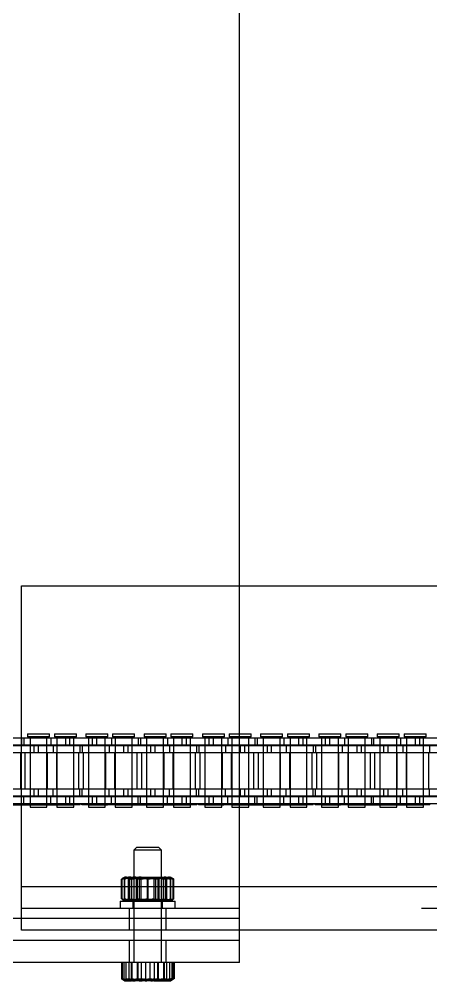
# Model space of a CAD drawing. Header units: metres. Extents: x 0 to 21025, y 0 to 14850.
# Drawn here: x 5540 to 5629.7, y 9035.6 to 9245 of the extents above; entities that cross this region are included whole.
import ezdxf

# ---------------------------------------------------------------- set-up
doc = ezdxf.new("R2010")
doc.units = ezdxf.units.M
doc.header["$LTSCALE"] = 25
doc.linetypes.add('HIDDEN2', pattern=[4.7625, 3.175, -1.5875])
doc.layers.add('SL4', color=4, linetype='Continuous')
doc.layers.add('ST1', color=7, linetype='HIDDEN2')

msp = doc.modelspace()

# ---------------------------------------------------------------- linework, layer by layer
at = {"layer": 'SL4'}
for p, q in [((5588.014, 9121.619), (5588.014, 9261.149)), ((5540.514, 9056.144), (5540.514, 9121.619)), ((5540.514, 9121.619), (6330.271, 9121.619)), ((5535.514, 9088.541), (5540.552, 9088.541)), ((5535.514, 9087.021), (5540.552, 9087.021)), ((5535.514, 9086.869), (5540.514, 9086.869)), ((5535.514, 9085.349), (5540.514, 9085.349)), ((5535.514, 9077.419), (5540.514, 9077.419)), ((5535.514, 9075.899), (5540.514, 9075.899)), ((5535.514, 9075.747), (5540.552, 9075.747)), ((5535.514, 9074.227), (5540.552, 9074.227)), ((5537.377, 9073.894), (5540.514, 9073.894)), ((5540.514, 9046.619), (5540.514, 9056.144)), ((5540.514, 9056.144), (6330.277, 9056.144)), ((5540.514, 9049.146), (5535.514, 9049.146)), ((6490.517, 9046.619), (5540.514, 9046.619)), ((5565.014, 9046.619), (5565.014, 9044.384)), ((5571.014, 9044.384), (5571.014, 9046.619)), ((5588.014, 9044.384), (5588.014, 9046.619)), ((5588.014, 9044.384), (5488.014, 9044.384)), ((5588.014, 9039.621), (5588.014, 9044.384)), ((5588.014, 9039.621), (5488.014, 9039.621)), ((5562.277, 9039.621), (5562.277, 9036.068)), ((5562.3, 9039.621), (5562.3, 9036.068)), ((5562.45, 9039.621), (5562.45, 9036.068)), ((5566.565, 9039.621), (5566.565, 9036.068)), ((5572.13, 9039.621), (5572.13, 9036.068)), ((5573.579, 9039.621), (5573.579, 9036.068)), ((5573.728, 9039.621), (5573.728, 9036.068)), ((5573.751, 9039.621), (5573.751, 9036.068)), ((5562.45, 9036.068), (5562.849, 9035.821)), ((5562.595, 9035.863), (5562.804, 9035.743)), ((5566.565, 9036.068), (5564.507, 9035.621)), ((5573.579, 9036.068), (5572.854, 9035.621)), ((5562.804, 9035.743), (5563.014, 9035.621)), ((5563.014, 9035.621), (5564.507, 9035.621)), ((5569.347, 9035.621), (5564.507, 9035.621)), ((5569.347, 9035.621), (5572.854, 9035.621)), ((5572.854, 9035.621), (5573.014, 9035.621)), ((5573.014, 9035.621), (5573.225, 9035.743))]:
    msp.add_line(p, q, dxfattribs=at)
for points, knots in [([(5564.507, 9035.621), (5564.459, 9035.622), (5563.764, 9035.628), (5563.083, 9035.856), (5562.45, 9036.068)], [0, 0, 0, 0, 0.07020058, 1, 1, 1, 1]), ([(5569.347, 9035.621), (5569.129, 9035.626), (5568.188, 9035.647), (5567.27, 9035.885), (5566.565, 9036.068)], [0, 0, 0, 0, 0.2318493, 1, 1, 1, 1]), ([(5572.13, 9036.068), (5571.938, 9036.012), (5571.033, 9035.749), (5570.091, 9035.677), (5569.347, 9035.621)], [0, 0, 0, 0, 0.2110008, 1, 1, 1, 1]), ([(5572.854, 9035.621), (5572.837, 9035.622), (5572.592, 9035.628), (5572.353, 9035.856), (5572.13, 9036.068)], [0, 0, 0, 0, 0.0702006, 1, 1, 1, 1])]:
    msp.add_open_spline(points, degree=3, knots=knots, dxfattribs=at)
at = {"layer": 'ST1'}
for p, q in [((5588.014, 9049.146), (5588.014, 9121.619)), ((5540.552, 9088.541), (5540.552, 9087.021)), ((5540.552, 9088.541), (5546.902, 9088.541)), ((5541.054, 9088.541), (5541.054, 9087.021)), ((5541.83, 9089.384), (5546.627, 9089.384)), ((5541.83, 9089.384), (5541.83, 9088.725)), ((5546.627, 9088.725), (5541.83, 9088.725)), ((5542.384, 9088.725), (5542.384, 9074.227)), ((5542.384, 9088.541), (5542.384, 9087.021)), ((5546.074, 9074.227), (5546.074, 9088.725)), ((5546.074, 9087.021), (5546.074, 9088.541)), ((5546.627, 9088.725), (5546.627, 9089.384)), ((5546.902, 9088.541), (5546.902, 9087.021)), ((5546.902, 9088.541), (5555.997, 9088.541)), ((5547.678, 9089.384), (5552.475, 9089.384)), ((5547.678, 9089.384), (5547.678, 9088.725)), ((5552.475, 9088.725), (5547.678, 9088.725)), ((5548.232, 9088.725), (5548.232, 9074.227)), ((5548.232, 9088.541), (5548.232, 9087.021)), ((5550.149, 9087.021), (5550.149, 9088.541)), ((5551.009, 9088.541), (5551.009, 9087.021)), ((5551.922, 9074.227), (5551.922, 9088.725)), ((5551.922, 9087.021), (5551.922, 9088.541)), ((5552.475, 9088.725), (5552.475, 9089.384)), ((5554.53, 9089.384), (5559.327, 9089.384)), ((5554.53, 9089.384), (5554.53, 9088.725)), ((5559.327, 9088.725), (5554.53, 9088.725)), ((5555.084, 9088.725), (5555.084, 9074.227)), ((5555.084, 9088.541), (5555.084, 9087.021)), ((5555.997, 9088.541), (5556.857, 9088.541)), ((5555.997, 9087.021), (5555.997, 9088.541)), ((5556.857, 9088.541), (5565.952, 9088.541)), ((5556.857, 9088.541), (5556.857, 9087.021)), ((5558.774, 9074.227), (5558.774, 9088.725)), ((5558.774, 9087.021), (5558.774, 9088.541)), ((5559.327, 9088.725), (5559.327, 9089.384)), ((5560.104, 9088.541), (5560.104, 9087.021)), ((5560.378, 9089.384), (5565.175, 9089.384)), ((5560.378, 9089.384), (5560.378, 9088.725)), ((5565.175, 9088.725), (5560.378, 9088.725)), ((5560.932, 9088.725), (5560.932, 9074.227)), ((5560.932, 9088.541), (5560.932, 9087.021)), ((5564.622, 9074.227), (5564.622, 9088.725)), ((5564.622, 9087.021), (5564.622, 9088.541)), ((5565.175, 9088.725), (5565.175, 9089.384)), ((5565.952, 9088.541), (5565.952, 9087.021)), ((5565.952, 9088.541), (5572.302, 9088.541)), ((5566.454, 9088.541), (5566.454, 9087.021)), ((5567.23, 9089.384), (5572.027, 9089.384)), ((5567.23, 9089.384), (5567.23, 9088.725)), ((5572.027, 9088.725), (5567.23, 9088.725)), ((5567.784, 9088.725), (5567.784, 9074.227)), ((5567.784, 9088.541), (5567.784, 9087.021)), ((5571.474, 9074.227), (5571.474, 9088.725)), ((5571.474, 9087.021), (5571.474, 9088.541)), ((5572.027, 9088.725), (5572.027, 9089.384)), ((5572.302, 9088.541), (5572.302, 9087.021)), ((5572.302, 9088.541), (5581.397, 9088.541)), ((5573.078, 9089.384), (5577.875, 9089.384)), ((5573.078, 9089.384), (5573.078, 9088.725)), ((5577.875, 9088.725), (5573.078, 9088.725)), ((5573.632, 9088.725), (5573.632, 9074.227)), ((5573.632, 9088.541), (5573.632, 9087.021)), ((5575.549, 9087.021), (5575.549, 9088.541)), ((5576.409, 9088.541), (5576.409, 9087.021)), ((5577.322, 9074.227), (5577.322, 9088.725)), ((5577.322, 9087.021), (5577.322, 9088.541)), ((5577.875, 9088.725), (5577.875, 9089.384)), ((5579.93, 9089.384), (5584.727, 9089.384)), ((5579.93, 9089.384), (5579.93, 9088.725)), ((5584.727, 9088.725), (5579.93, 9088.725)), ((5580.484, 9088.725), (5580.484, 9074.227)), ((5580.484, 9088.541), (5580.484, 9087.021)), ((5581.397, 9088.541), (5582.257, 9088.541)), ((5581.397, 9087.021), (5581.397, 9088.541)), ((5582.257, 9088.541), (5591.352, 9088.541)), ((5582.257, 9088.541), (5582.257, 9087.021)), ((5584.174, 9074.227), (5584.174, 9088.725)), ((5584.174, 9087.021), (5584.174, 9088.541)), ((5584.727, 9088.725), (5584.727, 9089.384)), ((5585.504, 9088.541), (5585.504, 9087.021)), ((5585.778, 9089.384), (5590.575, 9089.384)), ((5585.778, 9089.384), (5585.778, 9088.725)), ((5590.575, 9088.725), (5585.778, 9088.725)), ((5586.332, 9088.725), (5586.332, 9074.227)), ((5586.332, 9088.541), (5586.332, 9087.021)), ((5590.022, 9074.227), (5590.022, 9088.725)), ((5590.022, 9087.021), (5590.022, 9088.541)), ((5590.575, 9088.725), (5590.575, 9089.384)), ((5591.352, 9088.541), (5591.352, 9087.021)), ((5591.352, 9088.541), (5597.702, 9088.541)), ((5591.854, 9088.541), (5591.854, 9087.021)), ((5592.63, 9089.384), (5597.427, 9089.384)), ((5592.63, 9089.384), (5592.63, 9088.725)), ((5597.427, 9088.725), (5592.63, 9088.725)), ((5593.184, 9088.725), (5593.184, 9074.227)), ((5593.184, 9088.541), (5593.184, 9087.021)), ((5596.874, 9074.227), (5596.874, 9088.725)), ((5596.874, 9087.021), (5596.874, 9088.541)), ((5597.427, 9088.725), (5597.427, 9089.384)), ((5597.702, 9088.541), (5597.702, 9087.021)), ((5597.702, 9088.541), (5606.797, 9088.541)), ((5598.478, 9089.384), (5603.275, 9089.384)), ((5598.478, 9089.384), (5598.478, 9088.725)), ((5603.275, 9088.725), (5598.478, 9088.725)), ((5599.032, 9088.725), (5599.032, 9074.227)), ((5599.032, 9088.541), (5599.032, 9087.021)), ((5600.949, 9087.021), (5600.949, 9088.541)), ((5601.809, 9088.541), (5601.809, 9087.021)), ((5602.722, 9074.227), (5602.722, 9088.725)), ((5602.722, 9087.021), (5602.722, 9088.541)), ((5603.275, 9088.725), (5603.275, 9089.384)), ((5605.33, 9089.384), (5610.127, 9089.384)), ((5605.33, 9089.384), (5605.33, 9088.725)), ((5610.127, 9088.725), (5605.33, 9088.725)), ((5605.884, 9088.725), (5605.884, 9074.227)), ((5605.884, 9088.541), (5605.884, 9087.021)), ((5606.797, 9088.541), (5607.657, 9088.541)), ((5606.797, 9087.021), (5606.797, 9088.541)), ((5607.657, 9088.541), (5616.752, 9088.541)), ((5607.657, 9088.541), (5607.657, 9087.021)), ((5609.574, 9074.227), (5609.574, 9088.725)), ((5609.574, 9087.021), (5609.574, 9088.541)), ((5610.127, 9088.725), (5610.127, 9089.384)), ((5610.904, 9088.541), (5610.904, 9087.021)), ((5611.178, 9089.384), (5615.975, 9089.384)), ((5611.178, 9089.384), (5611.178, 9088.725)), ((5615.975, 9088.725), (5611.178, 9088.725)), ((5611.732, 9088.725), (5611.732, 9074.227)), ((5611.732, 9088.541), (5611.732, 9087.021)), ((5615.422, 9074.227), (5615.422, 9088.725)), ((5615.422, 9087.021), (5615.422, 9088.541)), ((5615.975, 9088.725), (5615.975, 9089.384)), ((5616.752, 9088.541), (5616.752, 9087.021)), ((5616.752, 9088.541), (5623.102, 9088.541)), ((5617.254, 9088.541), (5617.254, 9087.021)), ((5618.03, 9089.384), (5622.827, 9089.384)), ((5618.03, 9089.384), (5618.03, 9088.725)), ((5622.827, 9088.725), (5618.03, 9088.725)), ((5618.584, 9088.725), (5618.584, 9074.227)), ((5618.584, 9088.541), (5618.584, 9087.021)), ((5622.274, 9074.227), (5622.274, 9088.725)), ((5622.274, 9087.021), (5622.274, 9088.541)), ((5622.827, 9088.725), (5622.827, 9089.384)), ((5623.102, 9088.541), (5623.102, 9087.021)), ((5623.102, 9088.541), (5632.197, 9088.541)), ((5623.878, 9089.384), (5628.675, 9089.384)), ((5623.878, 9089.384), (5623.878, 9088.725)), ((5628.675, 9088.725), (5623.878, 9088.725)), ((5624.432, 9088.725), (5624.432, 9074.227)), ((5624.432, 9088.541), (5624.432, 9087.021)), ((5626.349, 9087.021), (5626.349, 9088.541)), ((5627.209, 9088.541), (5627.209, 9087.021)), ((5628.122, 9074.227), (5628.122, 9088.725)), ((5628.122, 9087.021), (5628.122, 9088.541)), ((5628.675, 9088.725), (5628.675, 9089.384)), ((5540.514, 9086.869), (5543.297, 9086.869)), ((5540.552, 9087.021), (5546.902, 9087.021)), ((5542.384, 9086.869), (5542.384, 9085.349)), ((5543.297, 9086.869), (5544.157, 9086.869)), ((5543.297, 9085.349), (5543.297, 9086.869)), ((5544.157, 9086.869), (5553.252, 9086.869)), ((5544.157, 9086.869), (5544.157, 9085.349)), ((5546.074, 9085.349), (5546.074, 9086.869)), ((5546.902, 9087.021), (5555.997, 9087.021)), ((5547.404, 9086.869), (5547.404, 9085.349)), ((5548.232, 9086.869), (5548.232, 9085.349)), ((5551.922, 9085.349), (5551.922, 9086.869)), ((5553.252, 9086.869), (5553.252, 9085.349)), ((5553.252, 9086.869), (5559.602, 9086.869)), ((5553.754, 9086.869), (5553.754, 9085.349)), ((5555.084, 9086.869), (5555.084, 9085.349)), ((5555.997, 9087.021), (5556.857, 9087.021)), ((5556.857, 9087.021), (5565.952, 9087.021)), ((5558.774, 9085.349), (5558.774, 9086.869)), ((5559.602, 9086.869), (5559.602, 9085.349)), ((5559.602, 9086.869), (5568.697, 9086.869)), ((5560.932, 9086.869), (5560.932, 9085.349)), ((5562.849, 9085.349), (5562.849, 9086.869)), ((5563.709, 9086.869), (5563.709, 9085.349)), ((5564.622, 9085.349), (5564.622, 9086.869)), ((5565.952, 9087.021), (5572.302, 9087.021)), ((5567.784, 9086.869), (5567.784, 9085.349)), ((5568.697, 9086.869), (5569.557, 9086.869)), ((5568.697, 9085.349), (5568.697, 9086.869)), ((5569.557, 9086.869), (5578.652, 9086.869)), ((5569.557, 9086.869), (5569.557, 9085.349)), ((5571.474, 9085.349), (5571.474, 9086.869)), ((5572.302, 9087.021), (5581.397, 9087.021)), ((5572.804, 9086.869), (5572.804, 9085.349)), ((5573.632, 9086.869), (5573.632, 9085.349)), ((5577.322, 9085.349), (5577.322, 9086.869)), ((5578.652, 9086.869), (5578.652, 9085.349)), ((5578.652, 9086.869), (5585.002, 9086.869)), ((5579.154, 9086.869), (5579.154, 9085.349)), ((5580.484, 9086.869), (5580.484, 9085.349)), ((5581.397, 9087.021), (5582.257, 9087.021)), ((5582.257, 9087.021), (5591.352, 9087.021)), ((5584.174, 9085.349), (5584.174, 9086.869)), ((5585.002, 9086.869), (5585.002, 9085.349)), ((5585.002, 9086.869), (5594.097, 9086.869)), ((5586.332, 9086.869), (5586.332, 9085.349)), ((5588.249, 9085.349), (5588.249, 9086.869)), ((5589.109, 9086.869), (5589.109, 9085.349)), ((5590.022, 9085.349), (5590.022, 9086.869)), ((5591.352, 9087.021), (5597.702, 9087.021)), ((5593.184, 9086.869), (5593.184, 9085.349)), ((5594.097, 9086.869), (5594.957, 9086.869)), ((5594.097, 9085.349), (5594.097, 9086.869)), ((5594.957, 9086.869), (5604.052, 9086.869)), ((5594.957, 9086.869), (5594.957, 9085.349)), ((5596.874, 9085.349), (5596.874, 9086.869)), ((5597.702, 9087.021), (5606.797, 9087.021)), ((5598.204, 9086.869), (5598.204, 9085.349)), ((5599.032, 9086.869), (5599.032, 9085.349)), ((5602.722, 9085.349), (5602.722, 9086.869)), ((5604.052, 9086.869), (5604.052, 9085.349)), ((5604.052, 9086.869), (5610.402, 9086.869)), ((5604.554, 9086.869), (5604.554, 9085.349)), ((5605.884, 9086.869), (5605.884, 9085.349)), ((5606.797, 9087.021), (5607.657, 9087.021)), ((5607.657, 9087.021), (5616.752, 9087.021)), ((5609.574, 9085.349), (5609.574, 9086.869)), ((5610.402, 9086.869), (5610.402, 9085.349)), ((5610.402, 9086.869), (5619.497, 9086.869)), ((5611.732, 9086.869), (5611.732, 9085.349)), ((5613.649, 9085.349), (5613.649, 9086.869)), ((5614.509, 9086.869), (5614.509, 9085.349)), ((5615.422, 9085.349), (5615.422, 9086.869)), ((5616.752, 9087.021), (5623.102, 9087.021)), ((5618.584, 9086.869), (5618.584, 9085.349)), ((5619.497, 9086.869), (5620.357, 9086.869)), ((5619.497, 9085.349), (5619.497, 9086.869)), ((5620.357, 9086.869), (5629.452, 9086.869)), ((5620.357, 9086.869), (5620.357, 9085.349)), ((5622.274, 9085.349), (5622.274, 9086.869)), ((5623.102, 9087.021), (5632.197, 9087.021)), ((5623.604, 9086.869), (5623.604, 9085.349)), ((5624.432, 9086.869), (5624.432, 9085.349)), ((5628.122, 9085.349), (5628.122, 9086.869)), ((5629.452, 9086.869), (5629.452, 9085.349)), ((5629.452, 9086.869), (5635.802, 9086.869)), ((5540.269, 9085.349), (5540.269, 9077.419)), ((5540.514, 9085.349), (5543.297, 9085.349)), ((5541.337, 9077.419), (5541.337, 9085.349)), ((5542.384, 9085.349), (5542.384, 9077.419)), ((5543.297, 9085.349), (5544.157, 9085.349)), ((5544.157, 9085.349), (5553.252, 9085.349)), ((5546.074, 9077.419), (5546.074, 9085.349)), ((5546.117, 9085.349), (5546.117, 9077.419)), ((5548.189, 9077.419), (5548.189, 9085.349)), ((5548.232, 9085.349), (5548.232, 9077.419)), ((5551.922, 9077.419), (5551.922, 9085.349)), ((5552.969, 9085.349), (5552.969, 9077.419)), ((5553.252, 9085.349), (5559.602, 9085.349)), ((5554.037, 9077.419), (5554.037, 9085.349)), ((5555.084, 9085.349), (5555.084, 9077.419)), ((5558.774, 9077.419), (5558.774, 9085.349)), ((5558.817, 9085.349), (5558.817, 9077.419)), ((5559.602, 9085.349), (5568.697, 9085.349)), ((5560.889, 9077.419), (5560.889, 9085.349)), ((5560.932, 9085.349), (5560.932, 9077.419)), ((5564.622, 9077.419), (5564.622, 9085.349)), ((5565.669, 9085.349), (5565.669, 9077.419)), ((5566.737, 9077.419), (5566.737, 9085.349)), ((5567.784, 9085.349), (5567.784, 9077.419)), ((5568.697, 9085.349), (5569.557, 9085.349)), ((5569.557, 9085.349), (5578.652, 9085.349)), ((5571.474, 9077.419), (5571.474, 9085.349)), ((5571.517, 9085.349), (5571.517, 9077.419)), ((5573.589, 9077.419), (5573.589, 9085.349)), ((5573.632, 9085.349), (5573.632, 9077.419)), ((5577.322, 9077.419), (5577.322, 9085.349)), ((5578.369, 9085.349), (5578.369, 9077.419)), ((5578.652, 9085.349), (5585.002, 9085.349)), ((5579.437, 9077.419), (5579.437, 9085.349)), ((5580.484, 9085.349), (5580.484, 9077.419)), ((5584.174, 9077.419), (5584.174, 9085.349)), ((5584.217, 9085.349), (5584.217, 9077.419)), ((5585.002, 9085.349), (5594.097, 9085.349)), ((5586.289, 9077.419), (5586.289, 9085.349)), ((5586.332, 9085.349), (5586.332, 9077.419)), ((5590.022, 9077.419), (5590.022, 9085.349)), ((5591.069, 9085.349), (5591.069, 9077.419)), ((5592.137, 9077.419), (5592.137, 9085.349)), ((5593.184, 9085.349), (5593.184, 9077.419)), ((5594.097, 9085.349), (5594.957, 9085.349)), ((5594.957, 9085.349), (5604.052, 9085.349)), ((5596.874, 9077.419), (5596.874, 9085.349)), ((5596.917, 9085.349), (5596.917, 9077.419)), ((5598.989, 9077.419), (5598.989, 9085.349)), ((5599.032, 9085.349), (5599.032, 9077.419)), ((5602.722, 9077.419), (5602.722, 9085.349)), ((5603.769, 9085.349), (5603.769, 9077.419)), ((5604.052, 9085.349), (5610.402, 9085.349)), ((5604.837, 9077.419), (5604.837, 9085.349)), ((5605.884, 9085.349), (5605.884, 9077.419)), ((5609.574, 9077.419), (5609.574, 9085.349)), ((5609.617, 9085.349), (5609.617, 9077.419)), ((5610.402, 9085.349), (5619.497, 9085.349)), ((5611.689, 9077.419), (5611.689, 9085.349)), ((5611.732, 9085.349), (5611.732, 9077.419)), ((5615.422, 9077.419), (5615.422, 9085.349)), ((5616.469, 9085.349), (5616.469, 9077.419)), ((5617.537, 9077.419), (5617.537, 9085.349)), ((5618.584, 9085.349), (5618.584, 9077.419)), ((5619.497, 9085.349), (5620.357, 9085.349)), ((5620.357, 9085.349), (5629.452, 9085.349)), ((5622.274, 9077.419), (5622.274, 9085.349)), ((5622.317, 9085.349), (5622.317, 9077.419)), ((5624.389, 9077.419), (5624.389, 9085.349)), ((5624.432, 9085.349), (5624.432, 9077.419)), ((5628.122, 9077.419), (5628.122, 9085.349)), ((5629.169, 9085.349), (5629.169, 9077.419)), ((5629.452, 9085.349), (5635.802, 9085.349)), ((5540.514, 9077.419), (5543.297, 9077.419)), ((5540.514, 9075.899), (5543.297, 9075.899)), ((5540.552, 9074.227), (5540.552, 9075.747)), ((5540.552, 9075.747), (5546.902, 9075.747)), ((5541.054, 9074.227), (5541.054, 9075.747)), ((5542.384, 9077.419), (5542.384, 9075.899)), ((5542.384, 9075.747), (5542.384, 9074.227)), ((5543.297, 9077.419), (5544.157, 9077.419)), ((5543.297, 9075.899), (5543.297, 9077.419)), ((5543.297, 9075.899), (5544.157, 9075.899)), ((5544.157, 9077.419), (5553.252, 9077.419)), ((5544.157, 9077.419), (5544.157, 9075.899)), ((5544.157, 9075.899), (5553.252, 9075.899)), ((5546.074, 9075.899), (5546.074, 9077.419)), ((5546.074, 9073.894), (5546.074, 9075.747)), ((5546.902, 9074.227), (5546.902, 9075.747)), ((5546.902, 9075.747), (5555.997, 9075.747)), ((5547.404, 9075.899), (5547.404, 9077.419)), ((5548.232, 9077.419), (5548.232, 9075.899)), ((5548.232, 9075.747), (5548.232, 9074.227)), ((5550.149, 9074.227), (5550.149, 9075.747)), ((5551.009, 9075.747), (5551.009, 9074.227)), ((5551.922, 9075.899), (5551.922, 9077.419)), ((5551.922, 9074.227), (5551.922, 9075.747)), ((5553.252, 9075.899), (5553.252, 9077.419)), ((5553.252, 9077.419), (5559.602, 9077.419)), ((5553.252, 9075.899), (5559.602, 9075.899)), ((5553.754, 9075.899), (5553.754, 9077.419)), ((5555.084, 9077.419), (5555.084, 9075.899)), ((5555.084, 9075.747), (5555.084, 9074.227)), ((5555.997, 9075.747), (5556.857, 9075.747)), ((5555.997, 9074.227), (5555.997, 9075.747)), ((5556.857, 9075.747), (5565.952, 9075.747)), ((5556.857, 9075.747), (5556.857, 9074.227)), ((5558.774, 9075.899), (5558.774, 9077.419)), ((5558.774, 9074.227), (5558.774, 9075.747)), ((5559.602, 9075.899), (5559.602, 9077.419)), ((5559.602, 9077.419), (5568.697, 9077.419)), ((5559.602, 9075.899), (5568.697, 9075.899)), ((5560.104, 9074.227), (5560.104, 9075.747)), ((5560.932, 9077.419), (5560.932, 9075.899)), ((5560.932, 9075.747), (5560.932, 9073.894)), ((5562.849, 9075.899), (5562.849, 9077.419)), ((5563.709, 9077.419), (5563.709, 9075.899)), ((5564.622, 9075.899), (5564.622, 9077.419)), ((5564.622, 9074.227), (5564.622, 9075.747)), ((5565.952, 9074.227), (5565.952, 9075.747)), ((5565.952, 9075.747), (5572.302, 9075.747)), ((5566.454, 9074.227), (5566.454, 9075.747)), ((5567.784, 9077.419), (5567.784, 9075.899)), ((5567.784, 9075.747), (5567.784, 9074.227)), ((5568.697, 9077.419), (5569.557, 9077.419)), ((5568.697, 9075.899), (5568.697, 9077.419)), ((5568.697, 9075.899), (5569.557, 9075.899)), ((5569.557, 9077.419), (5578.652, 9077.419)), ((5569.557, 9077.419), (5569.557, 9075.899)), ((5569.557, 9075.899), (5578.652, 9075.899)), ((5571.474, 9075.899), (5571.474, 9077.419)), ((5571.474, 9073.894), (5571.474, 9075.747)), ((5572.302, 9074.227), (5572.302, 9075.747)), ((5572.302, 9075.747), (5581.397, 9075.747)), ((5572.804, 9075.899), (5572.804, 9077.419)), ((5573.632, 9077.419), (5573.632, 9075.899)), ((5573.632, 9075.747), (5573.632, 9074.227)), ((5575.549, 9074.227), (5575.549, 9075.747)), ((5576.409, 9075.747), (5576.409, 9074.227)), ((5577.322, 9075.899), (5577.322, 9077.419)), ((5577.322, 9074.227), (5577.322, 9075.747)), ((5578.652, 9075.899), (5578.652, 9077.419)), ((5578.652, 9077.419), (5585.002, 9077.419)), ((5578.652, 9075.899), (5585.002, 9075.899)), ((5579.154, 9075.899), (5579.154, 9077.419)), ((5580.484, 9077.419), (5580.484, 9075.899)), ((5580.484, 9075.747), (5580.484, 9074.227)), ((5581.397, 9075.747), (5582.257, 9075.747)), ((5581.397, 9074.227), (5581.397, 9075.747)), ((5582.257, 9075.747), (5591.352, 9075.747)), ((5582.257, 9075.747), (5582.257, 9074.227)), ((5584.174, 9075.899), (5584.174, 9077.419)), ((5584.174, 9074.227), (5584.174, 9075.747)), ((5585.002, 9075.899), (5585.002, 9077.419)), ((5585.002, 9077.419), (5594.097, 9077.419)), ((5585.002, 9075.899), (5594.097, 9075.899)), ((5585.504, 9074.227), (5585.504, 9075.747)), ((5586.332, 9077.419), (5586.332, 9075.899)), ((5586.332, 9075.747), (5586.332, 9073.894)), ((5588.249, 9075.899), (5588.249, 9077.419)), ((5589.109, 9077.419), (5589.109, 9075.899)), ((5590.022, 9075.899), (5590.022, 9077.419)), ((5590.022, 9074.227), (5590.022, 9075.747)), ((5591.352, 9074.227), (5591.352, 9075.747)), ((5591.352, 9075.747), (5597.702, 9075.747)), ((5591.854, 9074.227), (5591.854, 9075.747)), ((5593.184, 9077.419), (5593.184, 9075.899)), ((5593.184, 9075.747), (5593.184, 9074.227)), ((5594.097, 9077.419), (5594.957, 9077.419)), ((5594.097, 9075.899), (5594.097, 9077.419)), ((5594.097, 9075.899), (5594.957, 9075.899)), ((5594.957, 9077.419), (5604.052, 9077.419)), ((5594.957, 9077.419), (5594.957, 9075.899)), ((5594.957, 9075.899), (5604.052, 9075.899)), ((5596.874, 9075.899), (5596.874, 9077.419)), ((5596.874, 9073.894), (5596.874, 9075.747)), ((5597.702, 9074.227), (5597.702, 9075.747)), ((5597.702, 9075.747), (5606.797, 9075.747)), ((5598.204, 9075.899), (5598.204, 9077.419)), ((5599.032, 9077.419), (5599.032, 9075.899)), ((5599.032, 9075.747), (5599.032, 9074.227)), ((5600.949, 9074.227), (5600.949, 9075.747)), ((5601.809, 9075.747), (5601.809, 9074.227)), ((5602.722, 9075.899), (5602.722, 9077.419)), ((5602.722, 9074.227), (5602.722, 9075.747)), ((5604.052, 9075.899), (5604.052, 9077.419)), ((5604.052, 9077.419), (5610.402, 9077.419)), ((5604.052, 9075.899), (5610.402, 9075.899)), ((5604.554, 9075.899), (5604.554, 9077.419)), ((5605.884, 9077.419), (5605.884, 9075.899)), ((5605.884, 9075.747), (5605.884, 9074.227)), ((5606.797, 9075.747), (5607.657, 9075.747)), ((5606.797, 9074.227), (5606.797, 9075.747)), ((5607.657, 9075.747), (5616.752, 9075.747)), ((5607.657, 9075.747), (5607.657, 9074.227)), ((5609.574, 9075.899), (5609.574, 9077.419)), ((5609.574, 9074.227), (5609.574, 9075.747)), ((5610.402, 9075.899), (5610.402, 9077.419)), ((5610.402, 9077.419), (5619.497, 9077.419)), ((5610.402, 9075.899), (5619.497, 9075.899)), ((5610.904, 9074.227), (5610.904, 9075.747)), ((5611.732, 9077.419), (5611.732, 9075.899)), ((5611.732, 9075.747), (5611.732, 9073.894)), ((5613.649, 9075.899), (5613.649, 9077.419)), ((5614.509, 9077.419), (5614.509, 9075.899)), ((5615.422, 9075.899), (5615.422, 9077.419)), ((5615.422, 9074.227), (5615.422, 9075.747)), ((5616.752, 9074.227), (5616.752, 9075.747)), ((5616.752, 9075.747), (5623.102, 9075.747)), ((5617.254, 9074.227), (5617.254, 9075.747)), ((5618.584, 9077.419), (5618.584, 9075.899)), ((5618.584, 9075.747), (5618.584, 9074.227)), ((5619.497, 9077.419), (5620.357, 9077.419)), ((5619.497, 9075.899), (5619.497, 9077.419)), ((5619.497, 9075.899), (5620.357, 9075.899)), ((5620.357, 9077.419), (5629.452, 9077.419)), ((5620.357, 9077.419), (5620.357, 9075.899)), ((5620.357, 9075.899), (5629.452, 9075.899)), ((5622.274, 9075.899), (5622.274, 9077.419)), ((5622.274, 9073.894), (5622.274, 9075.747)), ((5623.102, 9074.227), (5623.102, 9075.747)), ((5623.102, 9075.747), (5632.197, 9075.747)), ((5623.604, 9075.899), (5623.604, 9077.419)), ((5624.432, 9077.419), (5624.432, 9075.899)), ((5624.432, 9075.747), (5624.432, 9074.227)), ((5626.349, 9074.227), (5626.349, 9075.747)), ((5627.209, 9075.747), (5627.209, 9074.227)), ((5628.122, 9075.899), (5628.122, 9077.419)), ((5628.122, 9074.227), (5628.122, 9075.747)), ((5629.452, 9075.899), (5629.452, 9077.419)), ((5629.452, 9077.419), (5635.802, 9077.419)), ((5629.452, 9075.899), (5635.802, 9075.899)), ((5540.514, 9073.894), (5550.077, 9073.894)), ((5540.552, 9074.227), (5546.902, 9074.227)), ((5546.074, 9073.858), (5542.384, 9073.858)), ((5542.384, 9073.858), (5542.384, 9073.384)), ((5542.61, 9073.894), (5542.61, 9074.227)), ((5542.753, 9074.227), (5542.753, 9073.858)), ((5544.229, 9073.894), (5544.229, 9074.227)), ((5545.705, 9073.858), (5545.705, 9074.227)), ((5546.074, 9073.384), (5546.074, 9073.858)), ((5546.902, 9074.227), (5555.997, 9074.227)), ((5547.781, 9073.894), (5547.781, 9074.227)), ((5551.922, 9073.858), (5548.232, 9073.858)), ((5548.232, 9073.858), (5548.232, 9073.384)), ((5548.458, 9073.894), (5548.458, 9074.227)), ((5548.601, 9074.227), (5548.601, 9073.858)), ((5550.077, 9073.894), (5550.077, 9074.227)), ((5553.308, 9073.894), (5550.077, 9073.894)), ((5551.184, 9073.894), (5551.184, 9074.227)), ((5551.553, 9073.858), (5551.553, 9074.227)), ((5551.922, 9073.384), (5551.922, 9073.858)), ((5553.308, 9073.894), (5553.308, 9074.227)), ((5553.698, 9073.894), (5553.698, 9074.227)), ((5556.929, 9073.894), (5553.698, 9073.894)), ((5558.774, 9073.858), (5555.084, 9073.858)), ((5555.084, 9073.858), (5555.084, 9073.384)), ((5555.453, 9074.227), (5555.453, 9073.858)), ((5555.822, 9073.894), (5555.822, 9074.227)), ((5555.997, 9074.227), (5556.857, 9074.227)), ((5556.857, 9074.227), (5565.952, 9074.227)), ((5556.929, 9073.894), (5556.929, 9074.227)), ((5556.929, 9073.894), (5559.225, 9073.894)), ((5558.405, 9073.858), (5558.405, 9074.227)), ((5558.548, 9073.894), (5558.548, 9074.227)), ((5558.774, 9073.384), (5558.774, 9073.858)), ((5559.225, 9074.227), (5559.225, 9073.894)), ((5562.777, 9073.894), (5559.225, 9073.894)), ((5564.622, 9073.858), (5560.932, 9073.858)), ((5560.932, 9073.858), (5560.932, 9073.384)), ((5561.301, 9074.227), (5561.301, 9073.858)), ((5562.777, 9073.894), (5562.777, 9074.227)), ((5562.777, 9073.894), (5575.477, 9073.894)), ((5564.253, 9073.858), (5564.253, 9074.227)), ((5564.396, 9073.894), (5564.396, 9074.227)), ((5564.622, 9073.384), (5564.622, 9073.858)), ((5565.952, 9074.227), (5572.302, 9074.227)), ((5571.474, 9073.858), (5567.784, 9073.858)), ((5567.784, 9073.858), (5567.784, 9073.384)), ((5568.01, 9073.894), (5568.01, 9074.227)), ((5568.153, 9074.227), (5568.153, 9073.858)), ((5569.629, 9073.894), (5569.629, 9074.227)), ((5571.105, 9073.858), (5571.105, 9074.227)), ((5571.474, 9073.384), (5571.474, 9073.858)), ((5572.302, 9074.227), (5581.397, 9074.227)), ((5573.181, 9073.894), (5573.181, 9074.227)), ((5577.322, 9073.858), (5573.632, 9073.858)), ((5573.632, 9073.858), (5573.632, 9073.384)), ((5573.858, 9073.894), (5573.858, 9074.227)), ((5574.001, 9074.227), (5574.001, 9073.858)), ((5575.477, 9073.894), (5575.477, 9074.227)), ((5578.708, 9073.894), (5575.477, 9073.894)), ((5576.584, 9073.894), (5576.584, 9074.227)), ((5576.953, 9073.858), (5576.953, 9074.227)), ((5577.322, 9073.384), (5577.322, 9073.858)), ((5578.708, 9073.894), (5578.708, 9074.227)), ((5579.098, 9073.894), (5579.098, 9074.227)), ((5582.329, 9073.894), (5579.098, 9073.894)), ((5584.174, 9073.858), (5580.484, 9073.858)), ((5580.484, 9073.858), (5580.484, 9073.384)), ((5580.853, 9074.227), (5580.853, 9073.858)), ((5581.222, 9073.894), (5581.222, 9074.227)), ((5581.397, 9074.227), (5582.257, 9074.227)), ((5582.257, 9074.227), (5591.352, 9074.227)), ((5582.329, 9073.894), (5582.329, 9074.227)), ((5582.329, 9073.894), (5584.625, 9073.894)), ((5583.805, 9073.858), (5583.805, 9074.227)), ((5583.948, 9073.894), (5583.948, 9074.227)), ((5584.174, 9073.384), (5584.174, 9073.858)), ((5584.625, 9074.227), (5584.625, 9073.894)), ((5588.177, 9073.894), (5584.625, 9073.894)), ((5590.022, 9073.858), (5586.332, 9073.858)), ((5586.332, 9073.858), (5586.332, 9073.384)), ((5586.701, 9074.227), (5586.701, 9073.858)), ((5588.177, 9073.894), (5588.177, 9074.227)), ((5588.177, 9073.894), (5600.877, 9073.894)), ((5589.653, 9073.858), (5589.653, 9074.227)), ((5589.796, 9073.894), (5589.796, 9074.227)), ((5590.022, 9073.384), (5590.022, 9073.858)), ((5591.352, 9074.227), (5597.702, 9074.227)), ((5596.874, 9073.858), (5593.184, 9073.858)), ((5593.184, 9073.858), (5593.184, 9073.384)), ((5593.41, 9073.894), (5593.41, 9074.227)), ((5593.553, 9074.227), (5593.553, 9073.858)), ((5595.029, 9073.894), (5595.029, 9074.227)), ((5596.505, 9073.858), (5596.505, 9074.227)), ((5596.874, 9073.384), (5596.874, 9073.858)), ((5597.702, 9074.227), (5606.797, 9074.227)), ((5598.581, 9073.894), (5598.581, 9074.227)), ((5602.722, 9073.858), (5599.032, 9073.858)), ((5599.032, 9073.858), (5599.032, 9073.384)), ((5599.258, 9073.894), (5599.258, 9074.227)), ((5599.401, 9074.227), (5599.401, 9073.858)), ((5600.877, 9073.894), (5600.877, 9074.227)), ((5604.107, 9073.894), (5600.877, 9073.894)), ((5601.984, 9073.894), (5601.984, 9074.227)), ((5602.353, 9073.858), (5602.353, 9074.227)), ((5602.722, 9073.384), (5602.722, 9073.858)), ((5604.107, 9073.894), (5604.107, 9074.227)), ((5604.498, 9073.894), (5604.498, 9074.227)), ((5607.729, 9073.894), (5604.498, 9073.894)), ((5609.574, 9073.858), (5605.884, 9073.858)), ((5605.884, 9073.858), (5605.884, 9073.384)), ((5606.253, 9074.227), (5606.253, 9073.858)), ((5606.622, 9073.894), (5606.622, 9074.227)), ((5606.797, 9074.227), (5607.657, 9074.227)), ((5607.657, 9074.227), (5616.752, 9074.227)), ((5607.729, 9073.894), (5607.729, 9074.227)), ((5607.729, 9073.894), (5610.025, 9073.894)), ((5609.205, 9073.858), (5609.205, 9074.227)), ((5609.348, 9073.894), (5609.348, 9074.227)), ((5609.574, 9073.384), (5609.574, 9073.858)), ((5610.025, 9074.227), (5610.025, 9073.894)), ((5613.577, 9073.894), (5610.025, 9073.894)), ((5615.422, 9073.858), (5611.732, 9073.858)), ((5611.732, 9073.858), (5611.732, 9073.384)), ((5612.101, 9074.227), (5612.101, 9073.858)), ((5613.577, 9073.894), (5613.577, 9074.227)), ((5613.577, 9073.894), (5626.277, 9073.894)), ((5615.053, 9073.858), (5615.053, 9074.227)), ((5615.196, 9073.894), (5615.196, 9074.227)), ((5615.422, 9073.384), (5615.422, 9073.858)), ((5616.752, 9074.227), (5623.102, 9074.227)), ((5622.274, 9073.858), (5618.584, 9073.858)), ((5618.584, 9073.858), (5618.584, 9073.384)), ((5618.81, 9073.894), (5618.81, 9074.227)), ((5618.953, 9074.227), (5618.953, 9073.858)), ((5620.429, 9073.894), (5620.429, 9074.227)), ((5621.905, 9073.858), (5621.905, 9074.227)), ((5622.274, 9073.384), (5622.274, 9073.858)), ((5623.102, 9074.227), (5632.197, 9074.227)), ((5623.981, 9073.894), (5623.981, 9074.227)), ((5628.122, 9073.858), (5624.432, 9073.858)), ((5624.432, 9073.858), (5624.432, 9073.384)), ((5624.658, 9073.894), (5624.658, 9074.227)), ((5624.801, 9074.227), (5624.801, 9073.858)), ((5626.277, 9073.894), (5626.277, 9074.227)), ((5629.507, 9073.894), (5626.277, 9073.894)), ((5627.384, 9073.894), (5627.384, 9074.227)), ((5627.753, 9073.858), (5627.753, 9074.227)), ((5628.122, 9073.384), (5628.122, 9073.858)), ((5629.507, 9073.894), (5629.507, 9074.227)), ((5542.384, 9073.384), (5546.074, 9073.384)), ((5548.232, 9073.384), (5551.922, 9073.384)), ((5555.084, 9073.384), (5558.774, 9073.384)), ((5560.932, 9073.384), (5564.622, 9073.384)), ((5567.784, 9073.384), (5571.474, 9073.384)), ((5573.632, 9073.384), (5577.322, 9073.384)), ((5580.484, 9073.384), (5584.174, 9073.384)), ((5586.332, 9073.384), (5590.022, 9073.384)), ((5593.184, 9073.384), (5596.874, 9073.384)), ((5599.032, 9073.384), (5602.722, 9073.384)), ((5605.884, 9073.384), (5609.574, 9073.384)), ((5611.732, 9073.384), (5615.422, 9073.384)), ((5618.584, 9073.384), (5622.274, 9073.384)), ((5624.432, 9073.384), (5628.122, 9073.384)), ((5565.569, 9064.621), (5565.014, 9064.067)), ((5568.814, 9064.067), (5565.014, 9064.067)), ((5565.014, 9064.067), (5565.014, 9046.619)), ((5568.666, 9064.621), (5565.569, 9064.621)), ((5570.46, 9064.621), (5568.666, 9064.621)), ((5571.014, 9064.067), (5568.814, 9064.067)), ((5571.014, 9064.067), (5570.46, 9064.621)), ((5571.014, 9046.619), (5571.014, 9064.067)), ((5562.284, 9057.734), (5564.024, 9058.181)), ((5562.284, 9053.428), (5562.284, 9057.734)), ((5562.375, 9053.428), (5562.375, 9057.734)), ((5562.467, 9057.734), (5562.663, 9057.805)), ((5562.467, 9053.428), (5562.467, 9057.734)), ((5563.014, 9058.181), (5562.553, 9057.915)), ((5562.977, 9053.428), (5562.977, 9057.734)), ((5563.014, 9058.181), (5563.41, 9058.181)), ((5563.052, 9053.428), (5563.052, 9057.734)), ((5563.855, 9057.734), (5563.161, 9058.181)), ((5564.535, 9057.734), (5563.41, 9058.181)), ((5563.41, 9058.181), (5567.4, 9058.181)), ((5563.463, 9058.002), (5564.546, 9058.181)), ((5564.615, 9057.866), (5563.855, 9057.734)), ((5563.855, 9053.428), (5563.855, 9057.734)), ((5564.122, 9053.428), (5564.122, 9057.734)), ((5566.267, 9057.734), (5564.321, 9058.181)), ((5564.535, 9053.428), (5564.535, 9057.734)), ((5565.014, 9058.181), (5565.514, 9057.831)), ((5567.94, 9057.734), (5565.459, 9058.181)), ((5567.707, 9057.831), (5565.514, 9057.831)), ((5565.514, 9057.831), (5565.514, 9053.357)), ((5565.764, 9053.428), (5565.764, 9057.734)), ((5566.267, 9053.428), (5566.267, 9057.734)), ((5566.626, 9057.734), (5569.399, 9058.181)), ((5566.626, 9053.428), (5566.626, 9057.734)), ((5569.403, 9057.734), (5566.629, 9058.181)), ((5567.4, 9058.181), (5572.004, 9058.181)), ((5570.514, 9057.831), (5567.707, 9057.831)), ((5567.94, 9053.428), (5567.94, 9057.734)), ((5568.088, 9057.734), (5570.57, 9058.181)), ((5568.088, 9053.428), (5568.088, 9057.734)), ((5569.403, 9053.428), (5569.403, 9057.734)), ((5569.761, 9057.734), (5571.707, 9058.181)), ((5569.761, 9053.428), (5569.761, 9057.734)), ((5570.26, 9058.064), (5572.173, 9057.734)), ((5570.265, 9053.428), (5570.265, 9057.734)), ((5570.514, 9057.831), (5571.014, 9058.181)), ((5570.514, 9053.357), (5570.514, 9057.831)), ((5571.482, 9058.181), (5571.957, 9058.151)), ((5571.493, 9057.734), (5572.619, 9058.181)), ((5571.493, 9053.428), (5571.493, 9057.734)), ((5571.906, 9053.428), (5571.906, 9057.734)), ((5573.744, 9057.734), (5572.004, 9058.181)), ((5572.004, 9058.181), (5573.014, 9058.181)), ((5572.173, 9057.734), (5572.867, 9058.181)), ((5572.173, 9053.428), (5572.173, 9057.734)), ((5572.694, 9057.97), (5573.562, 9057.734)), ((5572.977, 9053.428), (5572.977, 9057.734)), ((5573.476, 9057.915), (5573.014, 9058.181)), ((5573.051, 9053.428), (5573.051, 9057.734)), ((5573.562, 9053.428), (5573.562, 9057.734)), ((5573.653, 9053.428), (5573.653, 9057.734)), ((5573.744, 9053.428), (5573.744, 9057.734)), ((5540.514, 9056.144), (6330.277, 9056.144)), ((5562.014, 9052.981), (5574.014, 9052.981)), ((5562.014, 9052.981), (5562.014, 9051.381)), ((5562.284, 9053.428), (5564.024, 9052.981)), ((5562.467, 9053.428), (5562.663, 9053.357)), ((5562.553, 9053.248), (5563.014, 9052.981)), ((5563.855, 9053.428), (5563.161, 9052.981)), ((5564.535, 9053.428), (5563.41, 9052.981)), ((5563.463, 9053.16), (5564.546, 9052.981)), ((5564.615, 9053.297), (5563.855, 9053.428)), ((5566.267, 9053.428), (5564.321, 9052.981)), ((5564.814, 9052.981), (5564.814, 9051.381)), ((5565.514, 9053.357), (5565.014, 9053.006)), ((5565.014, 9053.006), (5567.646, 9053.006)), ((5565.014, 9053.006), (5565.014, 9052.981)), ((5567.94, 9053.428), (5565.459, 9052.981)), ((5565.514, 9053.357), (5570.514, 9053.357)), ((5566.626, 9053.428), (5569.399, 9052.981)), ((5569.403, 9053.428), (5566.629, 9052.981)), ((5567.646, 9053.006), (5571.014, 9053.006)), ((5568.088, 9053.428), (5570.57, 9052.981)), ((5569.761, 9053.428), (5571.707, 9052.981)), ((5570.26, 9053.098), (5572.173, 9053.428)), ((5571.014, 9053.006), (5570.514, 9053.357)), ((5571.014, 9052.981), (5571.014, 9053.006)), ((5571.214, 9051.381), (5571.214, 9052.981)), ((5571.482, 9052.981), (5571.957, 9053.011)), ((5571.493, 9053.428), (5572.619, 9052.981)), ((5573.744, 9053.428), (5572.004, 9052.981)), ((5572.173, 9053.428), (5572.867, 9052.981)), ((5572.694, 9053.192), (5573.562, 9053.428)), ((5573.014, 9052.981), (5573.476, 9053.248)), ((5573.445, 9053.301), (5573.744, 9053.428)), ((5574.014, 9051.381), (5574.014, 9052.981)), ((6540.514, 9051.381), (5540.514, 9051.381)), ((5564.014, 9051.381), (5564.014, 9046.619)), ((5572.014, 9046.619), (5572.014, 9051.381)), ((5588.014, 9049.146), (5488.014, 9049.146)), ((5588.014, 9049.146), (5540.514, 9049.146)), ((5588.014, 9046.619), (5588.014, 9049.146)), ((5564.014, 9044.384), (5564.014, 9039.621)), ((5565.014, 9044.384), (5565.014, 9039.621)), ((5571.014, 9039.621), (5571.014, 9044.384)), ((5572.014, 9039.621), (5572.014, 9044.384)), ((5562.786, 9039.621), (5562.786, 9036.068)), ((5563.279, 9039.621), (5563.279, 9036.068)), ((5563.899, 9039.621), (5563.899, 9036.068)), ((5564.443, 9039.621), (5564.443, 9036.068)), ((5564.585, 9039.621), (5564.585, 9036.068)), ((5565.706, 9039.621), (5565.706, 9036.068)), ((5565.871, 9039.621), (5565.871, 9036.068)), ((5567.52, 9039.621), (5567.52, 9036.068)), ((5568.508, 9039.621), (5568.508, 9036.068)), ((5569.463, 9039.621), (5569.463, 9036.068)), ((5570.157, 9039.621), (5570.157, 9036.068)), ((5570.322, 9039.621), (5570.322, 9036.068)), ((5571.443, 9039.621), (5571.443, 9036.068)), ((5571.586, 9039.621), (5571.586, 9036.068)), ((5572.749, 9039.621), (5572.749, 9036.068)), ((5573.243, 9039.621), (5573.243, 9036.068)), ((5562.522, 9035.999), (5562.277, 9036.068)), ((5562.277, 9036.068), (5562.577, 9035.925)), ((5562.628, 9035.921), (5562.3, 9036.068)), ((5562.559, 9035.884), (5562.595, 9035.863)), ((5564.443, 9036.068), (5563.371, 9035.621)), ((5565.706, 9036.068), (5563.992, 9035.621)), ((5564.585, 9036.068), (5567.453, 9035.621)), ((5565.871, 9036.068), (5568.728, 9035.621)), ((5568.508, 9036.068), (5565.894, 9035.621)), ((5570.157, 9036.068), (5567.3, 9035.621)), ((5567.52, 9036.068), (5570.135, 9035.621)), ((5571.443, 9036.068), (5568.575, 9035.621)), ((5569.463, 9036.068), (5571.521, 9035.621)), ((5570.322, 9036.068), (5572.037, 9035.621)), ((5573.225, 9035.743), (5573.433, 9035.863)), ((5573.4, 9035.921), (5573.728, 9036.068)), ((5573.433, 9035.863), (5573.469, 9035.884)), ((5562.849, 9035.821), (5563.174, 9035.621)), ((5573.014, 9035.621), (5572.996, 9035.621))]:
    msp.add_line(p, q, dxfattribs=at)
for points, knots in [([(5563.41, 9058.181), (5563.383, 9058.181), (5563.003, 9058.174), (5562.631, 9057.946), (5562.284, 9057.734)], [0, 0, 0, 0, 0.0702006, 1, 1, 1, 1]), ([(5564.321, 9058.181), (5564.275, 9058.181), (5563.618, 9058.174), (5562.974, 9057.946), (5562.375, 9057.734)], [0, 0, 0, 0, 0.0702006, 1, 1, 1, 1]), ([(5563.161, 9058.181), (5563.144, 9058.181), (5563.044, 9058.181), (5562.946, 9058.087), (5562.863, 9058.008)], [0, 0, 0, 0, 0.1640349, 1, 1, 1, 1]), ([(5565.459, 9058.181), (5565.4, 9058.181), (5564.562, 9058.174), (5563.741, 9057.946), (5562.977, 9057.734)], [0, 0, 0, 0, 0.0702006, 1, 1, 1, 1]), ([(5563.249, 9058.181), (5563.269, 9058.181), (5563.564, 9058.174), (5563.853, 9057.946), (5564.122, 9057.734)], [0, 0, 0, 0, 0.07020058, 1, 1, 1, 1]), ([(5564.024, 9058.181), (5564.065, 9058.181), (5564.653, 9058.174), (5565.228, 9057.946), (5565.764, 9057.734)], [0, 0, 0, 0, 0.0702006, 1, 1, 1, 1]), ([(5564.122, 9057.734), (5564.359, 9057.802), (5565.278, 9058.064), (5566.233, 9058.131), (5566.942, 9058.181)], [0, 0, 0, 0, 0.2575513, 1, 1, 1, 1]), ([(5564.535, 9057.734), (5564.775, 9057.802), (5565.709, 9058.064), (5566.679, 9058.131), (5567.4, 9058.181)], [0, 0, 0, 0, 0.2575513, 1, 1, 1, 1]), ([(5564.546, 9058.181), (5564.735, 9058.174), (5565.439, 9058.15), (5566.124, 9057.91), (5566.626, 9057.734)], [0, 0, 0, 0, 0.2686336, 1, 1, 1, 1]), ([(5566.629, 9058.181), (5566.563, 9058.181), (5566.095, 9058.18), (5565.636, 9058.069), (5565.242, 9057.974)], [0, 0, 0, 0, 0.1405505, 1, 1, 1, 1]), ([(5565.57, 9058.181), (5565.799, 9058.174), (5566.651, 9058.15), (5567.481, 9057.91), (5568.088, 9057.734)], [0, 0, 0, 0, 0.2686336, 1, 1, 1, 1]), ([(5565.764, 9057.734), (5566.004, 9057.802), (5566.938, 9058.064), (5567.908, 9058.131), (5568.629, 9058.181)], [0, 0, 0, 0, 0.2575513, 1, 1, 1, 1]), ([(5566.267, 9057.734), (5566.504, 9057.802), (5567.423, 9058.064), (5568.378, 9058.131), (5569.087, 9058.181)], [0, 0, 0, 0, 0.25755135, 1, 1, 1, 1]), ([(5566.942, 9058.181), (5567.198, 9058.174), (5568.153, 9058.15), (5569.082, 9057.91), (5569.761, 9057.734)], [0, 0, 0, 0, 0.26863361, 1, 1, 1, 1]), ([(5567.4, 9058.181), (5567.66, 9058.174), (5568.63, 9058.15), (5569.574, 9057.91), (5570.265, 9057.734)], [0, 0, 0, 0, 0.2686336, 1, 1, 1, 1]), ([(5567.94, 9057.734), (5568.151, 9057.802), (5568.972, 9058.064), (5569.825, 9058.131), (5570.458, 9058.181)], [0, 0, 0, 0, 0.2575513, 1, 1, 1, 1]), ([(5568.629, 9058.181), (5568.889, 9058.174), (5569.859, 9058.15), (5570.803, 9057.91), (5571.493, 9057.734)], [0, 0, 0, 0, 0.26863361, 1, 1, 1, 1]), ([(5569.087, 9058.181), (5569.343, 9058.174), (5570.297, 9058.15), (5571.227, 9057.91), (5571.906, 9057.734)], [0, 0, 0, 0, 0.2686336, 1, 1, 1, 1]), ([(5569.399, 9058.181), (5569.465, 9058.183), (5569.588, 9058.187), (5569.708, 9058.161), (5569.764, 9058.15)], [0, 0, 0, 0, 0.537713, 1, 1, 1, 1]), ([(5569.403, 9057.734), (5569.577, 9057.802), (5570.255, 9058.064), (5570.959, 9058.131), (5571.482, 9058.181)], [0, 0, 0, 0, 0.2575513, 1, 1, 1, 1]), ([(5572.004, 9058.181), (5571.963, 9058.181), (5571.376, 9058.174), (5570.8, 9057.946), (5570.265, 9057.734)], [0, 0, 0, 0, 0.0702006, 1, 1, 1, 1]), ([(5570.458, 9058.181), (5570.687, 9058.174), (5571.54, 9058.15), (5572.37, 9057.91), (5572.977, 9057.734)], [0, 0, 0, 0, 0.26863361, 1, 1, 1, 1]), ([(5571.707, 9058.181), (5571.753, 9058.181), (5572.411, 9058.174), (5573.055, 9057.946), (5573.653, 9057.734)], [0, 0, 0, 0, 0.0702006, 1, 1, 1, 1]), ([(5572.78, 9058.181), (5572.759, 9058.181), (5572.464, 9058.174), (5572.175, 9057.946), (5571.906, 9057.734)], [0, 0, 0, 0, 0.0702006, 1, 1, 1, 1]), ([(5572.619, 9058.181), (5572.645, 9058.181), (5573.025, 9058.174), (5573.398, 9057.946), (5573.744, 9057.734)], [0, 0, 0, 0, 0.0702006, 1, 1, 1, 1]), ([(5572.867, 9058.181), (5572.884, 9058.181), (5572.984, 9058.181), (5573.083, 9058.087), (5573.165, 9058.008)], [0, 0, 0, 0, 0.1640349, 1, 1, 1, 1]), ([(5564.321, 9052.981), (5564.275, 9052.982), (5563.618, 9052.988), (5562.974, 9053.216), (5562.375, 9053.428)], [0, 0, 0, 0, 0.0702006, 1, 1, 1, 1]), ([(5563.41, 9052.981), (5563.383, 9052.981), (5563.104, 9052.985), (5562.831, 9053.151), (5562.583, 9053.301)], [0, 0, 0, 0, 0.09561702, 1, 1, 1, 1]), ([(5565.459, 9052.981), (5565.4, 9052.982), (5564.562, 9052.988), (5563.741, 9053.216), (5562.977, 9053.428)], [0, 0, 0, 0, 0.0702006, 1, 1, 1, 1]), ([(5563.249, 9052.981), (5563.269, 9052.982), (5563.564, 9052.988), (5563.853, 9053.216), (5564.122, 9053.428)], [0, 0, 0, 0, 0.0702006, 1, 1, 1, 1]), ([(5564.024, 9052.981), (5564.065, 9052.982), (5564.653, 9052.988), (5565.228, 9053.216), (5565.764, 9053.428)], [0, 0, 0, 0, 0.07020058, 1, 1, 1, 1]), ([(5564.122, 9053.428), (5564.359, 9053.36), (5565.278, 9053.098), (5566.233, 9053.031), (5566.942, 9052.981)], [0, 0, 0, 0, 0.2575513, 1, 1, 1, 1]), ([(5564.535, 9053.428), (5564.775, 9053.36), (5565.709, 9053.098), (5566.679, 9053.031), (5567.4, 9052.981)], [0, 0, 0, 0, 0.2575513, 1, 1, 1, 1]), ([(5564.546, 9052.981), (5564.735, 9052.988), (5565.439, 9053.012), (5566.124, 9053.252), (5566.626, 9053.428)], [0, 0, 0, 0, 0.2686336, 1, 1, 1, 1]), ([(5566.629, 9052.981), (5566.563, 9052.981), (5566.095, 9052.982), (5565.636, 9053.093), (5565.242, 9053.189)], [0, 0, 0, 0, 0.1405505, 1, 1, 1, 1]), ([(5565.57, 9052.981), (5565.799, 9052.988), (5566.651, 9053.012), (5567.481, 9053.252), (5568.088, 9053.428)], [0, 0, 0, 0, 0.26863361, 1, 1, 1, 1]), ([(5565.764, 9053.428), (5566.004, 9053.36), (5566.938, 9053.098), (5567.908, 9053.031), (5568.629, 9052.981)], [0, 0, 0, 0, 0.2575513, 1, 1, 1, 1]), ([(5566.267, 9053.428), (5566.504, 9053.36), (5567.423, 9053.098), (5568.378, 9053.031), (5569.087, 9052.981)], [0, 0, 0, 0, 0.2575513, 1, 1, 1, 1]), ([(5566.942, 9052.981), (5567.198, 9052.988), (5568.153, 9053.012), (5569.082, 9053.252), (5569.761, 9053.428)], [0, 0, 0, 0, 0.2686336, 1, 1, 1, 1]), ([(5567.4, 9052.981), (5567.66, 9052.988), (5568.63, 9053.012), (5569.574, 9053.252), (5570.265, 9053.428)], [0, 0, 0, 0, 0.2686336, 1, 1, 1, 1]), ([(5567.94, 9053.428), (5568.151, 9053.36), (5568.972, 9053.098), (5569.825, 9053.031), (5570.458, 9052.981)], [0, 0, 0, 0, 0.2575513, 1, 1, 1, 1]), ([(5568.629, 9052.981), (5568.889, 9052.988), (5569.859, 9053.012), (5570.803, 9053.252), (5571.493, 9053.428)], [0, 0, 0, 0, 0.2686336, 1, 1, 1, 1]), ([(5569.087, 9052.981), (5569.343, 9052.988), (5570.297, 9053.012), (5571.227, 9053.252), (5571.906, 9053.428)], [0, 0, 0, 0, 0.2686336, 1, 1, 1, 1]), ([(5569.399, 9052.981), (5569.465, 9052.979), (5569.577, 9052.975), (5569.686, 9052.997), (5569.73, 9053.006)], [0, 0, 0, 0, 0.5934798, 1, 1, 1, 1]), ([(5569.403, 9053.428), (5569.577, 9053.36), (5570.255, 9053.098), (5570.959, 9053.031), (5571.482, 9052.981)], [0, 0, 0, 0, 0.25755135, 1, 1, 1, 1]), ([(5572.004, 9052.981), (5571.963, 9052.982), (5571.376, 9052.988), (5570.8, 9053.216), (5570.265, 9053.428)], [0, 0, 0, 0, 0.0702006, 1, 1, 1, 1]), ([(5570.458, 9052.981), (5570.687, 9052.988), (5571.54, 9053.012), (5572.37, 9053.252), (5572.977, 9053.428)], [0, 0, 0, 0, 0.26863361, 1, 1, 1, 1]), ([(5571.707, 9052.981), (5571.753, 9052.982), (5572.411, 9052.988), (5573.055, 9053.216), (5573.653, 9053.428)], [0, 0, 0, 0, 0.0702006, 1, 1, 1, 1]), ([(5572.78, 9052.981), (5572.759, 9052.982), (5572.464, 9052.988), (5572.175, 9053.216), (5571.906, 9053.428)], [0, 0, 0, 0, 0.07020058, 1, 1, 1, 1]), ([(5572.619, 9052.981), (5572.645, 9052.981), (5572.816, 9052.981), (5572.982, 9053.08), (5573.123, 9053.164)], [0, 0, 0, 0, 0.1568221, 1, 1, 1, 1]), ([(5562.3, 9036.068), (5562.752, 9035.885), (5563.341, 9035.647), (5563.945, 9035.626), (5564.086, 9035.621)], [0, 0, 0, 0, 0.7681507, 1, 1, 1, 1]), ([(5562.786, 9036.068), (5563.385, 9035.885), (5564.166, 9035.647), (5564.967, 9035.626), (5565.153, 9035.621)], [0, 0, 0, 0, 0.76815073, 1, 1, 1, 1]), ([(5565.894, 9035.621), (5565.832, 9035.622), (5564.949, 9035.628), (5564.084, 9035.856), (5563.279, 9036.068)], [0, 0, 0, 0, 0.0702006, 1, 1, 1, 1]), ([(5563.431, 9035.621), (5563.739, 9035.677), (5564.13, 9035.749), (5564.506, 9036.012), (5564.585, 9036.068)], [0, 0, 0, 0, 0.7889992, 1, 1, 1, 1]), ([(5563.899, 9036.068), (5564.604, 9035.885), (5565.521, 9035.647), (5566.463, 9035.626), (5566.681, 9035.621)], [0, 0, 0, 0, 0.7681507, 1, 1, 1, 1]), ([(5564.086, 9035.621), (5564.563, 9035.677), (5565.167, 9035.749), (5565.749, 9036.012), (5565.871, 9036.068)], [0, 0, 0, 0, 0.7889992, 1, 1, 1, 1]), ([(5567.3, 9035.621), (5567.232, 9035.622), (5566.267, 9035.628), (5565.322, 9035.856), (5564.443, 9036.068)], [0, 0, 0, 0, 0.0702006, 1, 1, 1, 1]), ([(5565.153, 9035.621), (5565.785, 9035.677), (5566.587, 9035.749), (5567.358, 9036.012), (5567.52, 9036.068)], [0, 0, 0, 0, 0.7889992, 1, 1, 1, 1]), ([(5568.575, 9035.621), (5568.507, 9035.622), (5567.538, 9035.628), (5566.589, 9035.856), (5565.706, 9036.068)], [0, 0, 0, 0, 0.0702006, 1, 1, 1, 1]), ([(5566.681, 9035.621), (5567.424, 9035.677), (5568.366, 9035.749), (5569.272, 9036.012), (5569.463, 9036.068)], [0, 0, 0, 0, 0.7889992, 1, 1, 1, 1]), ([(5567.453, 9035.621), (5567.521, 9035.622), (5568.49, 9035.628), (5569.439, 9035.856), (5570.322, 9036.068)], [0, 0, 0, 0, 0.0702006, 1, 1, 1, 1]), ([(5570.875, 9035.621), (5570.69, 9035.626), (5569.889, 9035.647), (5569.108, 9035.885), (5568.508, 9036.068)], [0, 0, 0, 0, 0.2318493, 1, 1, 1, 1]), ([(5568.728, 9035.621), (5568.796, 9035.622), (5569.761, 9035.628), (5570.706, 9035.856), (5571.586, 9036.068)], [0, 0, 0, 0, 0.0702006, 1, 1, 1, 1]), ([(5570.135, 9035.621), (5570.197, 9035.622), (5571.079, 9035.628), (5571.944, 9035.856), (5572.749, 9036.068)], [0, 0, 0, 0, 0.0702006, 1, 1, 1, 1]), ([(5571.943, 9035.621), (5571.803, 9035.626), (5571.198, 9035.647), (5570.609, 9035.885), (5570.157, 9036.068)], [0, 0, 0, 0, 0.2318493, 1, 1, 1, 1]), ([(5573.243, 9036.068), (5573.08, 9036.012), (5572.309, 9035.749), (5571.508, 9035.677), (5570.875, 9035.621)], [0, 0, 0, 0, 0.2110008, 1, 1, 1, 1]), ([(5572.597, 9035.621), (5572.507, 9035.626), (5572.116, 9035.647), (5571.736, 9035.885), (5571.443, 9036.068)], [0, 0, 0, 0, 0.2318493, 1, 1, 1, 1]), ([(5571.521, 9035.621), (5571.57, 9035.622), (5572.265, 9035.628), (5572.945, 9035.856), (5573.579, 9036.068)], [0, 0, 0, 0, 0.0702006, 1, 1, 1, 1]), ([(5573.728, 9036.068), (5573.606, 9036.012), (5573.024, 9035.749), (5572.42, 9035.677), (5571.943, 9035.621)], [0, 0, 0, 0, 0.2110008, 1, 1, 1, 1]), ([(5573.751, 9036.068), (5573.672, 9036.012), (5573.296, 9035.749), (5572.906, 9035.677), (5572.597, 9035.621)], [0, 0, 0, 0, 0.21100076, 1, 1, 1, 1]), ([(5562.893, 9035.775), (5562.982, 9035.724), (5563.159, 9035.622), (5563.34, 9035.622), (5563.431, 9035.621)], [0, 0, 0, 0, 0.5005154, 1, 1, 1, 1]), ([(5563.992, 9035.621), (5563.951, 9035.618), (5563.892, 9035.614), (5563.835, 9035.632), (5563.818, 9035.638)], [0, 0, 0, 0, 0.6992511, 1, 1, 1, 1]), ([(5572.037, 9035.621), (5572.077, 9035.621), (5572.304, 9035.62), (5572.527, 9035.706), (5572.71, 9035.777)], [0, 0, 0, 0, 0.1790923, 1, 1, 1, 1])]:
    msp.add_open_spline(points, degree=3, knots=knots, dxfattribs=at)

doc.saveas('drawing.dxf')
